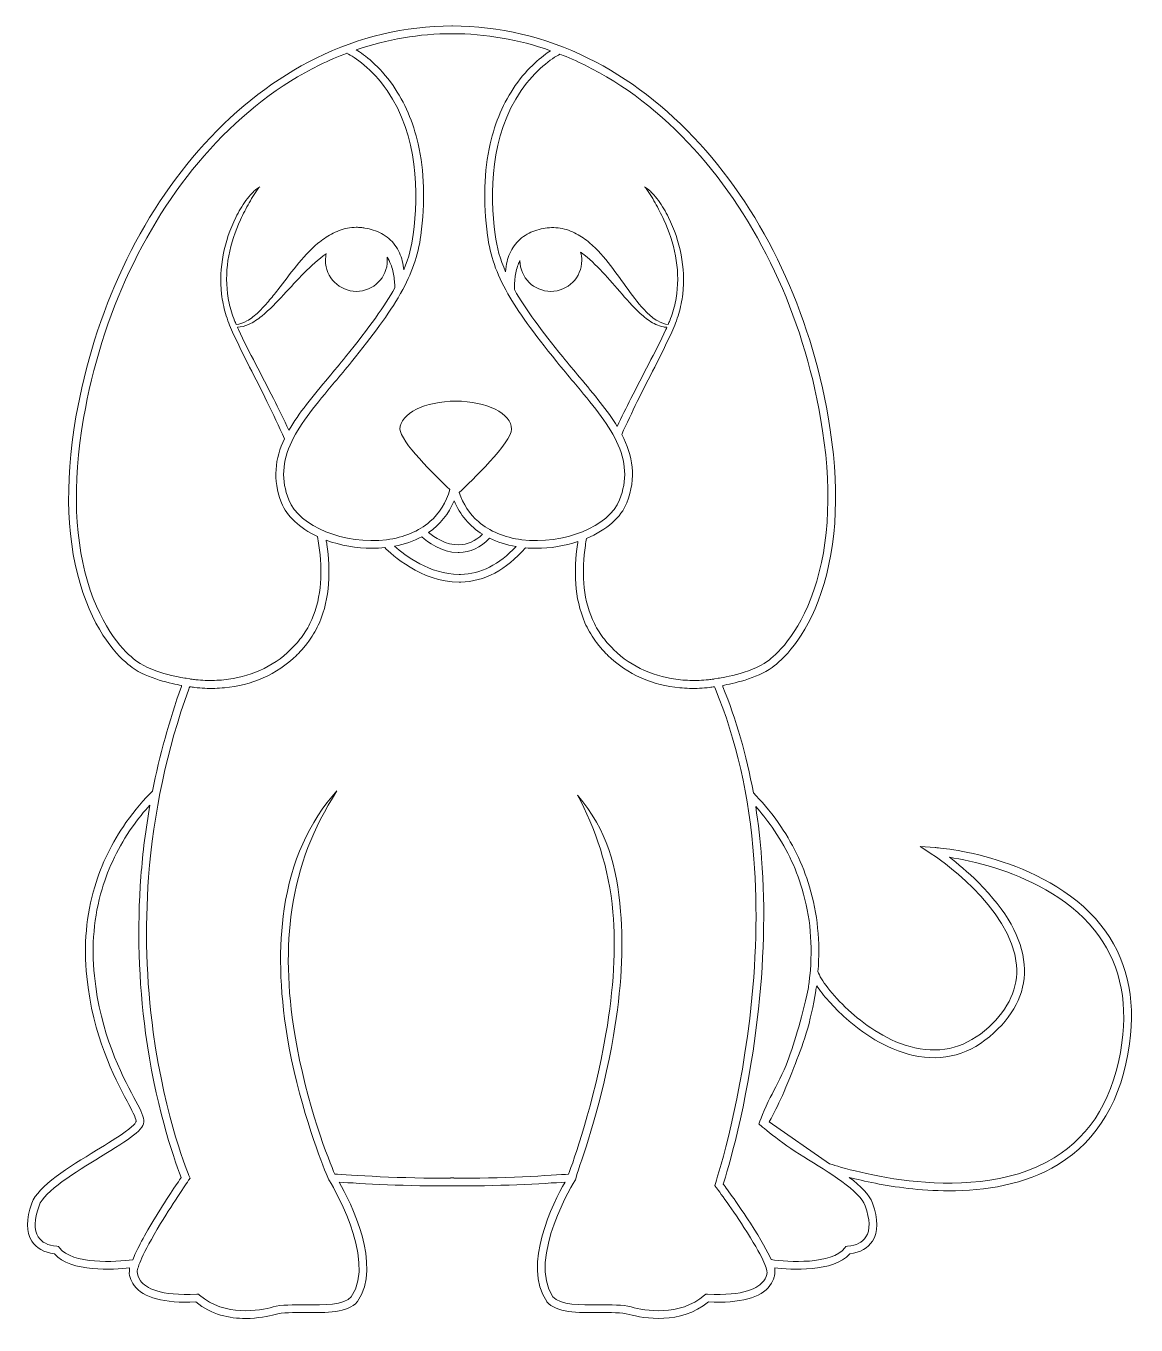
# Model space of a CAD drawing. Header units: millimetres. Extents: x -883 to 1566, y 87 to 598.
# Drawn here: x -883 to -446, y 87 to 598 of the extents above; entities that cross this region are included whole.
import ezdxf

# ---------------------------------------------------------------- set-up
doc = ezdxf.new("R2010")
doc.units = ezdxf.units.MM
doc.header["$MEASUREMENT"] = 0
doc.layers.add('Layer 4', color=7, linetype='Continuous')

msp = doc.modelspace()

# ---------------------------------------------------------------- linework, layer by layer
at = {"layer": 'Layer 4', "lineweight": 0}
for points, knots in [([(-460.14, 244.46), (-471.39, 258.46), (-488.6, 266.13), (-500.94, 269.99), (-514.25, 274.16), (-524.81, 274.84), (-525.25, 274.88), (-525.25, 274.88), (-531.18, 275.35), (-531.18, 275.35), (-531.18, 275.35), (-526.2, 272.1), (-526.2, 272.1), (-525.89, 271.9), (-495.21, 251.59), (-493.3, 228.67), (-492.57, 219.85), (-496.24, 211.65), (-504.22, 204.3), (-512.67, 196.51), (-522.42, 193.78), (-533.2, 196.17), (-543.58, 198.47), (-552.52, 204.93), (-558.19, 209.94), (-564.88, 215.85), (-569.73, 222.23), (-571.06, 225.48), (-571.06, 225.48), (-571.33, 226.14), (-571.33, 226.14), (-570.38, 237.73), (-571.49, 248.95), (-574.65, 259.52), (-577.33, 268.44), (-581.46, 276.92), (-586.94, 284.71), (-590.28, 289.47), (-593.7, 293.36), (-596.72, 296.42), (-599.41, 311.33), (-603.42, 325.27), (-608.72, 338.07), (-608.72, 338.07), (-608.77, 338.65), (-608.77, 338.65), (-605.13, 339.27), (-595.47, 341.25), (-589.32, 345.72), (-585.59, 348.43), (-576.26, 356.72), (-570.03, 375.11), (-563.6, 394.1), (-562.67, 417.32), (-567.29, 444.13), (-574.38, 485.36), (-592.31, 523.48), (-617.75, 551.48), (-630.95, 566), (-645.74, 577.35), (-661.73, 585.21), (-678.62, 593.52), (-696.54, 597.76), (-714.99, 597.82), (-714.99, 597.82), (-715.22, 597.82), (-715.22, 597.82), (-715.22, 597.82), (-715.22, 597.82), (-715.22, 597.82), (-733.67, 597.76), (-751.59, 593.52), (-768.49, 585.21), (-784.47, 577.35), (-799.26, 566), (-812.46, 551.48), (-837.9, 523.48), (-855.83, 485.36), (-862.92, 444.13), (-867.54, 417.32), (-866.62, 394.1), (-860.18, 375.11), (-853.95, 356.72), (-844.62, 348.43), (-840.89, 345.72), (-834.74, 341.25), (-825.08, 339.27), (-821.44, 338.65), (-821.44, 338.65), (-821.48, 338.23), (-821.48, 338.23), (-826.3, 324.81), (-830.1, 311.04), (-832.85, 297.06), (-836.03, 293.91), (-839.69, 289.81), (-843.27, 284.71), (-848.75, 276.92), (-852.88, 268.44), (-855.56, 259.52), (-858.9, 248.36), (-859.96, 236.48), (-858.7, 224.19), (-856.29, 200.65), (-847.87, 184.75), (-842.84, 175.25), (-840.94, 171.66), (-839.44, 168.83), (-839.26, 167.36), (-839.26, 167.24), (-839.39, 166.18), (-843.54, 163.16), (-846.49, 161.03), (-850.56, 158.54), (-854.87, 155.91), (-865.66, 149.32), (-877.89, 141.86), (-880.3, 135.15), (-882.57, 128.81), (-882.58, 123.78), (-880.3, 120.21), (-878.55, 117.47), (-875.49, 115.77), (-871.43, 115.26), (-865.04, 107.82), (-847.95, 109.01), (-841.9, 109.69), (-841.94, 109.28), (-841.95, 108.82), (-841.94, 108.34), (-842.1, 106.94), (-841.79, 106.33), (-841.58, 105.92), (-841.58, 105.92), (-841.57, 105.93), (-841.57, 105.93), (-841.28, 104.91), (-840.8, 103.84), (-840.03, 102.79), (-836.45, 97.9), (-828.32, 95.72), (-815.85, 96.3), (-809.69, 91.24), (-802.49, 89.82), (-796.33, 89.82), (-791.45, 89.82), (-787.23, 90.71), (-784.7, 91.4), (-781.78, 92.2), (-777.38, 92.16), (-772.72, 92.13), (-764.51, 92.07), (-756.03, 92.01), (-752.37, 96.38), (-752.37, 96.38), (-752.29, 96.49), (-752.29, 96.49), (-742.47, 110.69), (-754.96, 135.42), (-759.48, 143.4), (-751.98, 142.9), (-731.33, 141.67), (-715.11, 141.98), (-698.88, 141.67), (-678.23, 142.9), (-670.73, 143.4), (-675.25, 135.42), (-687.74, 110.69), (-677.92, 96.49), (-677.92, 96.49), (-677.84, 96.38), (-677.84, 96.38), (-674.18, 92.01), (-665.7, 92.07), (-657.49, 92.13), (-652.83, 92.16), (-648.43, 92.2), (-645.51, 91.4), (-639.78, 89.84), (-625.4, 87.24), (-614.36, 96.3), (-601.89, 95.72), (-593.76, 97.9), (-590.18, 102.79), (-589.36, 103.9), (-588.87, 105.03), (-588.59, 106.11), (-588.42, 106.51), (-588.31, 107.01), (-588.32, 107.68), (-588.25, 108.42), (-588.26, 109.1), (-588.31, 109.69), (-582.25, 109.01), (-565.17, 107.82), (-558.78, 115.26), (-554.72, 115.77), (-551.66, 117.47), (-549.91, 120.21), (-547.63, 123.78), (-547.64, 128.81), (-549.91, 135.15), (-551.08, 138.4), (-554.56, 141.83), (-559.06, 145.26), (-553.27, 143.77), (-545.11, 141.99), (-535.87, 140.93), (-531.03, 140.37), (-525.6, 139.98), (-519.88, 139.98), (-505.81, 139.98), (-489.99, 142.34), (-476.89, 150.37), (-461.32, 159.91), (-451.89, 175.86), (-448.87, 197.78), (-446.34, 216.11), (-450.02, 231.87), (-460.14, 244.46)], [0, 0, 0, 0, 1, 1, 1, 2, 2, 2, 3, 3, 3, 4, 4, 4, 5, 5, 5, 6, 6, 6, 7, 7, 7, 8, 8, 8, 9, 9, 9, 10, 10, 10, 11, 11, 11, 12, 12, 12, 13, 13, 13, 14, 14, 14, 15, 15, 15, 16, 16, 16, 17, 17, 17, 18, 18, 18, 19, 19, 19, 20, 20, 20, 21, 21, 21, 22, 22, 22, 23, 23, 23, 24, 24, 24, 25, 25, 25, 26, 26, 26, 27, 27, 27, 28, 28, 28, 29, 29, 29, 30, 30, 30, 31, 31, 31, 32, 32, 32, 33, 33, 33, 34, 34, 34, 35, 35, 35, 36, 36, 36, 37, 37, 37, 38, 38, 38, 39, 39, 39, 40, 40, 40, 41, 41, 41, 42, 42, 42, 43, 43, 43, 44, 44, 44, 45, 45, 45, 46, 46, 46, 47, 47, 47, 48, 48, 48, 49, 49, 49, 50, 50, 50, 51, 51, 51, 52, 52, 52, 53, 53, 53, 54, 54, 54, 55, 55, 55, 56, 56, 56, 57, 57, 57, 58, 58, 58, 59, 59, 59, 60, 60, 60, 61, 61, 61, 62, 62, 62, 63, 63, 63, 64, 64, 64, 65, 65, 65, 66, 66, 66, 67, 67, 67, 68, 68, 68, 69, 69, 69, 70, 70, 70, 71, 71, 71, 72, 72, 72, 73, 73, 73, 73]), ([(-715.11, 594.79), (-701.86, 594.76), (-688.89, 592.52), (-676.39, 588.1), (-679.68, 586), (-685.18, 581.74), (-690.3, 574.38), (-694.86, 567.81), (-698.17, 560.13), (-700.14, 551.52), (-702.58, 540.83), (-702.94, 528.7), (-701.21, 515.44), (-700.19, 507.62), (-697.71, 500.56), (-693.18, 492.57), (-689.16, 485.51), (-683.42, 477.52), (-673.98, 465.85), (-671.72, 463.06), (-669.48, 460.39), (-667.32, 457.8), (-660.22, 449.33), (-654.08, 442), (-650.5, 434.55), (-646.66, 426.57), (-646.28, 419.26), (-649.29, 411.54), (-653.36, 401.11), (-671.32, 393.81), (-687.72, 395.9), (-694.52, 396.77), (-700.42, 399.22), (-704.77, 402.99), (-708.28, 406.02), (-710.79, 409.87), (-712.28, 414.47), (-707.69, 418.79), (-691.74, 434.21), (-691.74, 439.39), (-691.74, 445.45), (-701.55, 450.35), (-713.66, 450.35), (-725.77, 450.35), (-735.59, 445.45), (-735.59, 439.39), (-735.59, 434.6), (-721.75, 421.07), (-715.98, 415.63), (-717.4, 410.52), (-720.02, 406.27), (-723.82, 402.99), (-728.18, 399.22), (-734.08, 396.77), (-740.88, 395.9), (-757.28, 393.81), (-775.24, 401.11), (-779.31, 411.54), (-782.32, 419.26), (-781.94, 426.57), (-778.1, 434.55), (-774.52, 442), (-768.38, 449.33), (-761.28, 457.8), (-759.12, 460.39), (-756.88, 463.06), (-754.62, 465.85), (-746.31, 476.12), (-739.97, 484.58), (-735.47, 492.52), (-735.47, 492.52), (-735.43, 492.5), (-735.43, 492.5), (-735.41, 492.55), (-735.38, 492.6), (-735.36, 492.65), (-735.36, 492.65), (-735.31, 492.76), (-735.31, 492.76), (-735.31, 492.76), (-735.28, 492.86), (-735.28, 492.86), (-735.28, 492.86), (-735.27, 492.87), (-735.27, 492.87), (-731, 500.48), (-728.41, 507.63), (-727.39, 515.44), (-725.66, 528.7), (-726.02, 540.83), (-728.46, 551.52), (-730.43, 560.13), (-733.74, 567.81), (-738.3, 574.38), (-743.73, 582.2), (-749.59, 586.51), (-752.78, 588.47), (-740.6, 592.64), (-727.99, 594.76), (-715.11, 594.79)], [0, 0, 0, 0, 1, 1, 1, 2, 2, 2, 3, 3, 3, 4, 4, 4, 5, 5, 5, 6, 6, 6, 7, 7, 7, 8, 8, 8, 9, 9, 9, 10, 10, 10, 11, 11, 11, 12, 12, 12, 13, 13, 13, 14, 14, 14, 15, 15, 15, 16, 16, 16, 17, 17, 17, 18, 18, 18, 19, 19, 19, 20, 20, 20, 21, 21, 21, 22, 22, 22, 23, 23, 23, 24, 24, 24, 25, 25, 25, 26, 26, 26, 27, 27, 27, 28, 28, 28, 29, 29, 29, 30, 30, 30, 31, 31, 31, 32, 32, 32, 33, 33, 33, 33]), ([(-839.11, 348.17), (-841.83, 350.15), (-851.2, 358.02), (-857.31, 376.09), (-863.58, 394.59), (-864.46, 417.31), (-859.93, 443.62), (-852.94, 484.28), (-835.28, 521.86), (-810.22, 549.44), (-797.28, 563.68), (-782.79, 574.8), (-767.15, 582.49), (-763.59, 584.24), (-759.99, 585.8), (-756.35, 587.18), (-756.35, 587.18), (-756.42, 587.02), (-756.42, 587.02), (-753.54, 585.71), (-746.54, 580.99), (-740.67, 572.48), (-728.39, 554.67), (-728.3, 531.85), (-730.39, 515.84), (-730.99, 511.29), (-732, 506.93), (-734.14, 501.91), (-734.22, 503.11), (-734.4, 504.31), (-734.7, 505.51), (-734.96, 506.59), (-735.33, 507.66), (-735.81, 508.71), (-736.3, 509.75), (-736.87, 510.76), (-737.59, 511.7), (-738.99, 513.59), (-740.86, 515.16), (-742.91, 516.26), (-743.94, 516.81), (-745.01, 517.25), (-746.09, 517.61), (-747.17, 517.95), (-748.27, 518.21), (-749.36, 518.4), (-749.63, 518.44), (-749.9, 518.49), (-750.18, 518.52), (-750.47, 518.56), (-750.76, 518.59), (-751.05, 518.61), (-751.62, 518.66), (-752.2, 518.69), (-752.78, 518.68), (-753.95, 518.67), (-755.1, 518.55), (-756.23, 518.34), (-758.5, 517.92), (-760.62, 517.06), (-762.55, 516.03), (-764.48, 515.01), (-766.22, 513.74), (-767.83, 512.4), (-771.06, 509.71), (-773.76, 506.65), (-776.29, 503.54), (-778.83, 500.43), (-781.19, 497.25), (-783.59, 494.14), (-784.8, 492.58), (-786.02, 491.06), (-787.28, 489.57), (-788.54, 488.09), (-789.85, 486.65), (-791.24, 485.33), (-792.63, 484), (-794.11, 482.78), (-795.75, 481.87), (-797.07, 481.14), (-798.5, 480.62), (-799.98, 480.51), (-800.2, 481), (-800.4, 481.49), (-800.6, 481.97), (-801.06, 483.12), (-801.46, 484.29), (-801.82, 485.47), (-802.54, 487.83), (-803.06, 490.25), (-803.37, 492.71), (-804, 497.61), (-803.79, 502.62), (-802.88, 507.5), (-801.98, 512.39), (-800.38, 517.16), (-798.26, 521.67), (-797.19, 523.93), (-796.06, 526.15), (-794.83, 528.33), (-794.21, 529.42), (-793.59, 530.51), (-792.92, 531.57), (-792.59, 532.11), (-792.24, 532.63), (-791.88, 533.15), (-791.7, 533.41), (-791.52, 533.66), (-791.32, 533.91), (-791.12, 534.15), (-790.93, 534.4), (-790.66, 534.58), (-790.98, 534.5), (-791.25, 534.3), (-791.52, 534.12), (-791.79, 533.93), (-792.04, 533.73), (-792.29, 533.52), (-792.78, 533.09), (-793.23, 532.63), (-793.69, 532.17), (-794.57, 531.22), (-795.4, 530.23), (-796.16, 529.19), (-797.68, 527.11), (-799, 524.88), (-800.13, 522.56), (-802.37, 517.92), (-804.07, 513), (-805.06, 507.92), (-806.06, 502.84), (-806.33, 497.59), (-805.71, 492.42), (-805.41, 489.83), (-804.88, 487.27), (-804.15, 484.77), (-803.78, 483.53), (-803.37, 482.29), (-802.9, 481.07), (-802.42, 479.86), (-801.91, 478.67), (-801.38, 477.51), (-799.28, 472.84), (-796.98, 468.31), (-794.69, 463.78), (-792.4, 459.25), (-790.1, 454.73), (-787.86, 450.19), (-785.48, 445.37), (-783.17, 440.51), (-780.98, 435.61), (-784.72, 427.74), (-785.75, 419.71), (-782.13, 410.43), (-780.06, 405.14), (-775.1, 400.49), (-768.04, 397.18), (-767.82, 395.99), (-767.62, 394.8), (-767.45, 393.6), (-766.73, 388.67), (-766.46, 383.69), (-766.84, 378.77), (-767.21, 373.86), (-768.27, 369.02), (-770.24, 364.56), (-771.22, 362.34), (-772.41, 360.21), (-773.81, 358.23), (-775.2, 356.23), (-776.82, 354.41), (-778.56, 352.69), (-782.06, 349.27), (-786.16, 346.5), (-790.63, 344.51), (-795.1, 342.53), (-799.92, 341.32), (-804.82, 340.84), (-807.27, 340.59), (-809.74, 340.5), (-812.2, 340.59), (-813.43, 340.63), (-814.66, 340.73), (-815.89, 340.86), (-816.5, 340.92), (-817.11, 341), (-817.71, 341.09), (-817.87, 341.12), (-818.03, 341.14), (-818.19, 341.17), (-818.19, 341.17), (-819.62, 341.44), (-819.62, 341.44), (-819.74, 341.45), (-832.2, 343.15), (-839.11, 348.17)], [0, 0, 0, 0, 1, 1, 1, 2, 2, 2, 3, 3, 3, 4, 4, 4, 5, 5, 5, 6, 6, 6, 7, 7, 7, 8, 8, 8, 9, 9, 9, 10, 10, 10, 11, 11, 11, 12, 12, 12, 13, 13, 13, 14, 14, 14, 15, 15, 15, 16, 16, 16, 17, 17, 17, 18, 18, 18, 19, 19, 19, 20, 20, 20, 21, 21, 21, 22, 22, 22, 23, 23, 23, 24, 24, 24, 25, 25, 25, 26, 26, 26, 27, 27, 27, 28, 28, 28, 29, 29, 29, 30, 30, 30, 31, 31, 31, 32, 32, 32, 33, 33, 33, 34, 34, 34, 35, 35, 35, 36, 36, 36, 37, 37, 37, 38, 38, 38, 39, 39, 39, 40, 40, 40, 41, 41, 41, 42, 42, 42, 43, 43, 43, 44, 44, 44, 45, 45, 45, 46, 46, 46, 47, 47, 47, 48, 48, 48, 49, 49, 49, 50, 50, 50, 51, 51, 51, 52, 52, 52, 53, 53, 53, 54, 54, 54, 55, 55, 55, 56, 56, 56, 57, 57, 57, 58, 58, 58, 59, 59, 59, 60, 60, 60, 61, 61, 61, 62, 62, 62, 63, 63, 63, 64, 64, 64, 65, 65, 65, 65]), ([(-663.06, 582.49), (-647.42, 574.8), (-632.93, 563.68), (-619.99, 549.44), (-594.93, 521.86), (-577.28, 484.28), (-570.28, 443.62), (-565.75, 417.31), (-566.63, 394.59), (-572.9, 376.09), (-579.02, 358.02), (-588.38, 350.15), (-591.1, 348.17), (-598.01, 343.15), (-610.47, 341.45), (-610.59, 341.44), (-610.59, 341.44), (-612.02, 341.17), (-612.02, 341.17), (-612.17, 341.14), (-612.32, 341.12), (-612.47, 341.09), (-613.08, 341), (-613.68, 340.92), (-614.3, 340.86), (-615.52, 340.73), (-616.75, 340.63), (-617.98, 340.59), (-620.44, 340.5), (-622.91, 340.59), (-625.36, 340.84), (-630.26, 341.32), (-635.08, 342.53), (-639.55, 344.51), (-644.02, 346.5), (-648.12, 349.27), (-651.62, 352.69), (-653.36, 354.41), (-654.98, 356.23), (-656.37, 358.23), (-657.77, 360.21), (-658.96, 362.34), (-659.94, 364.56), (-661.91, 369.02), (-662.97, 373.86), (-663.35, 378.77), (-663.72, 383.69), (-663.45, 388.67), (-662.74, 393.6), (-662.6, 394.54), (-662.44, 395.48), (-662.28, 396.42), (-654.31, 399.75), (-648.7, 404.72), (-646.47, 410.43), (-642.59, 420.37), (-644.05, 428.87), (-648.45, 437.27), (-646.48, 441.61), (-644.43, 445.91), (-642.32, 450.19), (-640.08, 454.73), (-637.78, 459.25), (-635.49, 463.78), (-633.21, 468.31), (-630.9, 472.84), (-628.8, 477.51), (-628.27, 478.67), (-627.76, 479.86), (-627.28, 481.07), (-626.81, 482.29), (-626.4, 483.53), (-626.03, 484.77), (-625.3, 487.27), (-624.77, 489.83), (-624.47, 492.42), (-623.85, 497.59), (-624.13, 502.84), (-625.12, 507.92), (-626.11, 513), (-627.82, 517.92), (-630.05, 522.56), (-631.18, 524.88), (-632.5, 527.11), (-634.03, 529.19), (-634.79, 530.23), (-635.62, 531.22), (-636.5, 532.17), (-636.95, 532.63), (-637.4, 533.09), (-637.9, 533.52), (-638.14, 533.73), (-638.4, 533.93), (-638.66, 534.12), (-638.93, 534.3), (-639.2, 534.5), (-639.52, 534.58), (-639.26, 534.4), (-639.06, 534.15), (-638.86, 533.91), (-638.67, 533.66), (-638.48, 533.41), (-638.3, 533.15), (-637.94, 532.63), (-637.59, 532.11), (-637.27, 531.57), (-636.59, 530.51), (-635.97, 529.42), (-635.35, 528.33), (-634.12, 526.15), (-632.99, 523.93), (-631.92, 521.67), (-629.8, 517.16), (-628.2, 512.39), (-627.3, 507.5), (-626.39, 502.62), (-626.18, 497.61), (-626.81, 492.71), (-627.12, 490.25), (-627.65, 487.83), (-628.36, 485.47), (-628.72, 484.29), (-629.13, 483.12), (-629.58, 481.97), (-629.78, 481.49), (-629.99, 481), (-630.2, 480.51), (-631.65, 480.63), (-633.05, 481.14), (-634.32, 481.87), (-635.92, 482.79), (-637.34, 484.03), (-638.68, 485.35), (-641.35, 488.03), (-643.67, 491.12), (-645.96, 494.23), (-648.24, 497.36), (-650.47, 500.56), (-652.9, 503.69), (-655.32, 506.81), (-657.93, 509.89), (-661.09, 512.58), (-661.88, 513.26), (-662.72, 513.89), (-663.58, 514.51), (-664.45, 515.12), (-665.38, 515.66), (-666.33, 516.18), (-667.3, 516.68), (-668.31, 517.12), (-669.36, 517.5), (-670.41, 517.88), (-671.51, 518.14), (-672.63, 518.33), (-673.75, 518.51), (-674.89, 518.58), (-676.03, 518.57), (-677.17, 518.55), (-678.31, 518.4), (-679.36, 518.19), (-681.49, 517.79), (-683.65, 517.08), (-685.64, 515.96), (-686.64, 515.4), (-687.57, 514.7), (-688.45, 513.96), (-689.3, 513.17), (-690.1, 512.33), (-690.76, 511.38), (-691.45, 510.46), (-691.99, 509.45), (-692.46, 508.43), (-692.91, 507.41), (-693.26, 506.35), (-693.52, 505.3), (-693.85, 503.92), (-694.03, 502.55), (-694.09, 501.18), (-696.19, 506.02), (-697.55, 510.8), (-698.21, 515.84), (-700.3, 531.85), (-700.21, 554.67), (-687.92, 572.48), (-682.41, 580.48), (-675.88, 585.13), (-672.73, 586.75), (-669.47, 585.48), (-666.25, 584.06), (-663.06, 582.49)], [0, 0, 0, 0, 1, 1, 1, 2, 2, 2, 3, 3, 3, 4, 4, 4, 5, 5, 5, 6, 6, 6, 7, 7, 7, 8, 8, 8, 9, 9, 9, 10, 10, 10, 11, 11, 11, 12, 12, 12, 13, 13, 13, 14, 14, 14, 15, 15, 15, 16, 16, 16, 17, 17, 17, 18, 18, 18, 19, 19, 19, 20, 20, 20, 21, 21, 21, 22, 22, 22, 23, 23, 23, 24, 24, 24, 25, 25, 25, 26, 26, 26, 27, 27, 27, 28, 28, 28, 29, 29, 29, 30, 30, 30, 31, 31, 31, 32, 32, 32, 33, 33, 33, 34, 34, 34, 35, 35, 35, 36, 36, 36, 37, 37, 37, 38, 38, 38, 39, 39, 39, 40, 40, 40, 41, 41, 41, 42, 42, 42, 43, 43, 43, 44, 44, 44, 45, 45, 45, 46, 46, 46, 47, 47, 47, 48, 48, 48, 49, 49, 49, 50, 50, 50, 51, 51, 51, 52, 52, 52, 53, 53, 53, 54, 54, 54, 55, 55, 55, 56, 56, 56, 57, 57, 57, 58, 58, 58, 59, 59, 59, 60, 60, 60, 61, 61, 61, 62, 62, 62, 63, 63, 63, 63]), ([(-752.72, 493.51), (-746.01, 493.51), (-740.58, 498.95), (-740.58, 505.65), (-740.58, 506.09), (-740.6, 506.51), (-740.64, 506.93), (-740.08, 506.07), (-739.6, 505.13), (-739.21, 504.12), (-738.58, 502.51), (-738.17, 500.74), (-737.92, 498.92), (-737.8, 498.01), (-737.71, 497.08), (-737.67, 496.15), (-737.65, 495.72), (-737.65, 495.28), (-737.64, 494.85), (-741.58, 487.85), (-747.61, 479.32), (-756.98, 467.75), (-759.22, 464.98), (-761.45, 462.32), (-763.61, 459.75), (-769.8, 452.36), (-775.42, 445.64), (-779.26, 438.9), (-781.22, 443.12), (-783.27, 447.29), (-785.36, 451.44), (-787.65, 455.98), (-790, 460.48), (-792.33, 464.98), (-794.66, 469.49), (-796.99, 473.98), (-799.1, 478.55), (-799.24, 478.84), (-799.37, 479.12), (-799.5, 479.41), (-797.96, 479.46), (-796.44, 479.87), (-795.07, 480.5), (-793.18, 481.36), (-791.49, 482.54), (-789.91, 483.81), (-786.76, 486.37), (-784.03, 489.3), (-781.32, 492.2), (-778.61, 495.1), (-775.96, 498.02), (-773.22, 500.77), (-770.47, 503.52), (-767.65, 506.14), (-764.65, 508.32), (-764.62, 508.34), (-764.59, 508.36), (-764.55, 508.38), (-764.76, 507.5), (-764.87, 506.59), (-764.87, 505.65), (-764.87, 498.95), (-759.43, 493.51), (-752.72, 493.51)], [0, 0, 0, 0, 1, 1, 1, 2, 2, 2, 3, 3, 3, 4, 4, 4, 5, 5, 5, 6, 6, 6, 7, 7, 7, 8, 8, 8, 9, 9, 9, 10, 10, 10, 11, 11, 11, 12, 12, 12, 13, 13, 13, 14, 14, 14, 15, 15, 15, 16, 16, 16, 17, 17, 17, 18, 18, 18, 19, 19, 19, 20, 20, 20, 21, 21, 21, 21]), ([(-664.61, 508.91), (-664.48, 508.82), (-664.35, 508.74), (-664.23, 508.64), (-661.32, 506.48), (-658.6, 503.84), (-655.99, 501.06), (-653.37, 498.27), (-650.86, 495.31), (-648.28, 492.37), (-645.71, 489.43), (-643.1, 486.46), (-640.07, 483.85), (-638.54, 482.56), (-636.9, 481.35), (-635.03, 480.49), (-634.1, 480.06), (-633.11, 479.72), (-632.09, 479.55), (-631.63, 479.47), (-631.16, 479.42), (-630.69, 479.41), (-630.82, 479.12), (-630.94, 478.83), (-631.08, 478.55), (-633.19, 473.98), (-635.52, 469.49), (-637.85, 464.98), (-640.18, 460.48), (-642.53, 455.98), (-644.82, 451.44), (-646.67, 447.78), (-648.47, 444.11), (-650.22, 440.4), (-654.01, 446.64), (-659.26, 452.91), (-664.99, 459.75), (-667.15, 462.32), (-669.38, 464.98), (-671.62, 467.75), (-679.91, 477.99), (-686.18, 486.38), (-690.6, 494.2), (-690.6, 494.38), (-690.61, 494.55), (-690.61, 494.73), (-690.61, 495.19), (-690.61, 495.65), (-690.59, 496.11), (-690.58, 496.57), (-690.55, 497.03), (-690.51, 497.48), (-690.48, 497.94), (-690.43, 498.39), (-690.38, 498.84), (-690.14, 500.64), (-689.75, 502.38), (-689.15, 503.99), (-688.94, 504.54), (-688.71, 505.08), (-688.45, 505.6), (-688.42, 498.92), (-682.99, 493.51), (-676.31, 493.51), (-669.6, 493.51), (-664.16, 498.95), (-664.16, 505.65), (-664.16, 506.78), (-664.32, 507.88), (-664.61, 508.91)], [0, 0, 0, 0, 1, 1, 1, 2, 2, 2, 3, 3, 3, 4, 4, 4, 5, 5, 5, 6, 6, 6, 7, 7, 7, 8, 8, 8, 9, 9, 9, 10, 10, 10, 11, 11, 11, 12, 12, 12, 13, 13, 13, 14, 14, 14, 15, 15, 15, 16, 16, 16, 17, 17, 17, 18, 18, 18, 19, 19, 19, 20, 20, 20, 21, 21, 21, 22, 22, 22, 23, 23, 23, 23]), ([(-724.34, 398.75), (-719.84, 401.87), (-716.43, 406.08), (-714.3, 411.23), (-712, 405.67), (-708.21, 401.2), (-703.15, 398.02), (-706.02, 395.35), (-709.13, 393.96), (-712.41, 393.88), (-717.58, 393.75), (-722.08, 396.86), (-724.34, 398.75)], [0, 0, 0, 0, 1, 1, 1, 2, 2, 2, 3, 3, 3, 4, 4, 4, 4]), ([(-592.65, 104.55), (-594.72, 101.75), (-600.25, 98.59), (-614.8, 99.36), (-614.8, 99.36), (-615.41, 99.39), (-615.41, 99.39), (-615.41, 99.39), (-615.87, 99), (-615.87, 99), (-625.86, 90.41), (-639.37, 92.87), (-644.72, 94.33), (-648.03, 95.23), (-652.64, 95.2), (-657.52, 95.16), (-664.63, 95.11), (-672.69, 95.05), (-675.47, 98.27), (-685.81, 113.4), (-666.87, 144), (-666.67, 144.3), (-666.67, 144.3), (-666.02, 146.77), (-666.02, 146.77), (-663.54, 153.62), (-656.03, 175.51), (-651.66, 201.06), (-648.57, 219.17), (-647.63, 235.57), (-648.88, 249.79), (-650.45, 267.7), (-654.03, 281.41), (-665.82, 295.53), (-658.92, 282.74), (-653.42, 266.85), (-651.9, 249.55), (-650.68, 235.59), (-651.6, 219.47), (-654.64, 201.62), (-659.3, 174.32), (-667.59, 151.23), (-669.33, 146.53), (-674.82, 146.15), (-697.03, 144.71), (-714.41, 145), (-714.41, 145), (-714.41, 145.03), (-714.41, 145.03), (-714.41, 145.03), (-715.8, 145.03), (-715.8, 145.03), (-715.8, 145.03), (-715.8, 145), (-715.8, 145), (-733.58, 144.7), (-756.42, 146.22), (-761.23, 146.55), (-763.15, 151.1), (-772.41, 173.83), (-776.93, 201.39), (-779.89, 219.36), (-780.28, 235.84), (-778.1, 250.36), (-775.39, 268.4), (-769.85, 282.08), (-760.39, 297.13), (-771.33, 285.02), (-778.3, 269.43), (-781.1, 250.77), (-783.32, 235.93), (-782.92, 219.13), (-779.92, 200.84), (-775.7, 175.2), (-767.44, 153.69), (-764.61, 146.8), (-764.61, 146.8), (-763.54, 144.3), (-763.54, 144.3), (-763.35, 144), (-744.4, 113.4), (-754.74, 98.27), (-757.52, 95.05), (-765.58, 95.11), (-772.69, 95.16), (-777.57, 95.2), (-782.18, 95.23), (-785.49, 94.33), (-790.84, 92.87), (-804.35, 90.41), (-814.34, 99), (-814.34, 99), (-814.8, 99.39), (-814.8, 99.39), (-814.8, 99.39), (-815.41, 99.36), (-815.41, 99.36), (-829.96, 98.59), (-835.49, 101.75), (-837.56, 104.55), (-838.49, 105.8), (-838.83, 107.1), (-838.9, 108.21), (-838.67, 109.95), (-837.16, 114.72), (-829.66, 127.1), (-824.33, 135.9), (-818.63, 144.16), (-818.57, 144.25), (-818.57, 144.25), (-818.09, 144.94), (-818.09, 144.94), (-818.09, 144.94), (-818.42, 145.71), (-818.42, 145.71), (-818.52, 145.93), (-827.86, 167.88), (-832.55, 202.33), (-835.3, 222.58), (-835.91, 243.1), (-834.38, 263.31), (-832.46, 288.58), (-827.16, 313.44), (-818.62, 337.2), (-818.62, 337.2), (-818.27, 338.1), (-818.18, 338.08), (-817.53, 337.98), (-816.88, 337.89), (-816.23, 337.82), (-814.93, 337.67), (-813.63, 337.56), (-812.33, 337.51), (-809.72, 337.39), (-807.11, 337.46), (-804.51, 337.71), (-799.31, 338.21), (-794.16, 339.48), (-789.34, 341.6), (-784.54, 343.73), (-780.09, 346.71), (-776.32, 350.38), (-775.83, 350.82), (-775.4, 351.32), (-774.94, 351.79), (-774.94, 351.79), (-774.26, 352.5), (-774.26, 352.5), (-774.04, 352.74), (-773.83, 353), (-773.61, 353.25), (-773.19, 353.75), (-772.74, 354.24), (-772.35, 354.78), (-772.35, 354.78), (-771.75, 355.56), (-771.75, 355.56), (-771.75, 355.56), (-771.45, 355.96), (-771.45, 355.96), (-771.45, 355.96), (-771.17, 356.37), (-771.17, 356.37), (-769.64, 358.53), (-768.33, 360.84), (-767.28, 363.27), (-765.15, 368.11), (-764.04, 373.33), (-763.66, 378.53), (-763.28, 383.74), (-763.59, 388.95), (-764.34, 394.05), (-764.43, 394.62), (-764.52, 395.18), (-764.61, 395.74), (-758.95, 393.63), (-752.64, 392.52), (-746.52, 392.52), (-744.85, 392.52), (-743.19, 392.61), (-741.56, 392.78), (-739.08, 390.28), (-727.3, 379.23), (-712.39, 379.23), (-712.16, 379.23), (-711.93, 379.24), (-711.7, 379.24), (-702.43, 379.45), (-693.89, 383.99), (-686.32, 392.71), (-684.92, 392.59), (-683.51, 392.52), (-682.08, 392.52), (-676.55, 392.52), (-670.87, 393.43), (-665.66, 395.16), (-665.72, 394.79), (-665.78, 394.42), (-665.84, 394.05), (-666.6, 388.95), (-666.9, 383.74), (-666.52, 378.53), (-666.14, 373.33), (-665.03, 368.11), (-662.91, 363.27), (-661.85, 360.84), (-660.54, 358.53), (-659.01, 356.37), (-659.01, 356.37), (-658.73, 355.96), (-658.73, 355.96), (-658.73, 355.96), (-658.43, 355.56), (-658.43, 355.56), (-658.43, 355.56), (-657.83, 354.78), (-657.83, 354.78), (-657.44, 354.24), (-657, 353.75), (-656.57, 353.25), (-656.35, 353), (-656.15, 352.74), (-655.92, 352.5), (-655.92, 352.5), (-655.24, 351.79), (-655.24, 351.79), (-654.78, 351.32), (-654.35, 350.82), (-653.86, 350.38), (-650.09, 346.71), (-645.64, 343.73), (-640.84, 341.6), (-636.02, 339.48), (-630.87, 338.21), (-625.67, 337.71), (-623.07, 337.46), (-620.46, 337.39), (-617.85, 337.51), (-616.55, 337.56), (-615.25, 337.67), (-613.95, 337.82), (-613.3, 337.89), (-612.65, 337.98), (-612, 338.08), (-611.92, 338.1), (-611.61, 337.13), (-611.61, 337.13), (-603.44, 317.47), (-598.35, 295.03), (-596.48, 270.45), (-594.99, 250.74), (-595.55, 229.63), (-598.16, 207.69), (-602.6, 170.29), (-611.56, 143.12), (-611.65, 142.85), (-611.65, 142.85), (-611.9, 142.1), (-611.9, 142.1), (-611.9, 142.1), (-611.43, 141.46), (-611.43, 141.46), (-611.37, 141.39), (-605.7, 133.77), (-600.42, 125.63), (-592.72, 113.74), (-591.45, 109.43), (-591.33, 107.96), (-591.44, 106.91), (-591.79, 105.71), (-592.65, 104.55)], [0, 0, 0, 0, 1, 1, 1, 2, 2, 2, 3, 3, 3, 4, 4, 4, 5, 5, 5, 6, 6, 6, 7, 7, 7, 8, 8, 8, 9, 9, 9, 10, 10, 10, 11, 11, 11, 12, 12, 12, 13, 13, 13, 14, 14, 14, 15, 15, 15, 16, 16, 16, 17, 17, 17, 18, 18, 18, 19, 19, 19, 20, 20, 20, 21, 21, 21, 22, 22, 22, 23, 23, 23, 24, 24, 24, 25, 25, 25, 26, 26, 26, 27, 27, 27, 28, 28, 28, 29, 29, 29, 30, 30, 30, 31, 31, 31, 32, 32, 32, 33, 33, 33, 34, 34, 34, 35, 35, 35, 36, 36, 36, 37, 37, 37, 38, 38, 38, 39, 39, 39, 40, 40, 40, 41, 41, 41, 42, 42, 42, 43, 43, 43, 44, 44, 44, 45, 45, 45, 46, 46, 46, 47, 47, 47, 48, 48, 48, 49, 49, 49, 50, 50, 50, 51, 51, 51, 52, 52, 52, 53, 53, 53, 54, 54, 54, 55, 55, 55, 56, 56, 56, 57, 57, 57, 58, 58, 58, 59, 59, 59, 60, 60, 60, 61, 61, 61, 62, 62, 62, 63, 63, 63, 64, 64, 64, 65, 65, 65, 66, 66, 66, 67, 67, 67, 68, 68, 68, 69, 69, 69, 70, 70, 70, 71, 71, 71, 72, 72, 72, 73, 73, 73, 74, 74, 74, 75, 75, 75, 76, 76, 76, 77, 77, 77, 78, 78, 78, 79, 79, 79, 80, 80, 80, 81, 81, 81, 82, 82, 82, 83, 83, 83, 84, 84, 84, 85, 85, 85, 86, 86, 86, 87, 87, 87, 88, 88, 88, 89, 89, 89, 90, 90, 90, 90]), ([(-712.72, 390.84), (-712.6, 390.84), (-712.48, 390.85), (-712.36, 390.85), (-708.02, 390.95), (-704, 392.84), (-700.39, 396.47), (-697.3, 394.94), (-693.81, 393.83), (-689.98, 393.18), (-696.61, 386.13), (-703.92, 382.46), (-711.75, 382.27), (-711.96, 382.27), (-712.17, 382.27), (-712.38, 382.27), (-723.84, 382.27), (-733.61, 389.69), (-737.72, 393.34), (-733.75, 394.1), (-730.18, 395.36), (-727.04, 397.08), (-724.83, 395.07), (-719.39, 390.84), (-712.72, 390.84)], [0, 0, 0, 0, 1, 1, 1, 2, 2, 2, 3, 3, 3, 4, 4, 4, 5, 5, 5, 6, 6, 6, 7, 7, 7, 8, 8, 8, 8]), ([(-840.61, 112.91), (-847.3, 111.93), (-864.46, 110.98), (-869.44, 117.61), (-869.44, 117.61), (-869.84, 118.15), (-869.84, 118.15), (-869.84, 118.15), (-870.51, 118.21), (-870.51, 118.21), (-873.97, 118.53), (-876.41, 119.75), (-877.75, 121.84), (-879.46, 124.54), (-879.36, 128.79), (-877.44, 134.13), (-875.4, 139.83), (-863.14, 147.31), (-853.29, 153.32), (-841.79, 160.34), (-835.81, 164.17), (-836.25, 167.72), (-836.51, 169.75), (-837.96, 172.5), (-840.17, 176.67), (-845.09, 185.97), (-853.34, 201.55), (-855.68, 224.5), (-856.9, 236.36), (-855.88, 247.82), (-852.68, 258.57), (-850.11, 267.17), (-846.13, 275.35), (-840.86, 282.86), (-838.52, 286.2), (-836.13, 289.11), (-833.87, 291.59), (-835.51, 282.32), (-836.69, 272.96), (-837.4, 263.54), (-838.95, 243.11), (-838.33, 222.38), (-835.55, 201.92), (-831.88, 174.92), (-824.97, 153.57), (-821.53, 145.28), (-823.03, 143.1), (-827.8, 136.03), (-832.3, 128.59), (-836.81, 121.14), (-839.29, 116.21), (-840.61, 112.91)], [0, 0, 0, 0, 1, 1, 1, 2, 2, 2, 3, 3, 3, 4, 4, 4, 5, 5, 5, 6, 6, 6, 7, 7, 7, 8, 8, 8, 9, 9, 9, 10, 10, 10, 11, 11, 11, 12, 12, 12, 13, 13, 13, 14, 14, 14, 15, 15, 15, 16, 16, 16, 17, 17, 17, 17]), ([(-552.77, 134.13), (-550.85, 128.79), (-550.75, 124.54), (-552.47, 121.84), (-553.8, 119.75), (-556.24, 118.53), (-559.7, 118.21), (-559.7, 118.21), (-560.37, 118.15), (-560.37, 118.15), (-560.37, 118.15), (-560.78, 117.61), (-560.78, 117.61), (-565.78, 110.93), (-583.17, 111.95), (-589.75, 112.93), (-591.1, 116.1), (-593.57, 120.63), (-597.87, 127.26), (-602.32, 134.14), (-607.06, 140.64), (-608.53, 142.64), (-607.05, 147.31), (-599.23, 173.05), (-595.16, 207.27), (-592.52, 229.41), (-591.95, 250.73), (-593.46, 270.64), (-593.98, 277.6), (-594.78, 284.39), (-595.81, 291), (-593.71, 288.65), (-591.51, 285.94), (-589.35, 282.86), (-584.08, 275.35), (-580.1, 267.17), (-577.53, 258.57), (-574.33, 247.82), (-573.31, 236.36), (-574.53, 224.5), (-574.71, 222.68), (-574.94, 220.91), (-575.2, 219.18), (-577.87, 206.97), (-581.02, 196.94), (-583.81, 189.34), (-586.03, 184.26), (-588.26, 180.05), (-590.05, 176.67), (-592.25, 172.5), (-594.55, 166.29), (-594.55, 166.29), (-594.55, 166.29), (-586.11, 158.93), (-576.92, 153.32), (-567.07, 147.31), (-554.81, 139.83), (-552.77, 134.13)], [0, 0, 0, 0, 1, 1, 1, 2, 2, 2, 3, 3, 3, 4, 4, 4, 5, 5, 5, 6, 6, 6, 7, 7, 7, 8, 8, 8, 9, 9, 9, 10, 10, 10, 11, 11, 11, 12, 12, 12, 13, 13, 13, 14, 14, 14, 15, 15, 15, 16, 16, 16, 17, 17, 17, 18, 18, 18, 19, 19, 19, 19]), ([(-451.87, 198.19), (-454.76, 177.22), (-463.71, 162), (-478.46, 152.96), (-496.14, 142.12), (-519.21, 142.07), (-535.45, 143.93), (-552.03, 145.83), (-565.07, 150.06), (-566.79, 150.64), (-566.79, 150.64), (-590.47, 167.14), (-590.47, 167.14), (-588.89, 169.88), (-585.06, 177.03), (-580.86, 188.51), (-577.43, 196.42), (-574.03, 206.39), (-572.21, 218.64), (-572.07, 219.29), (-571.93, 219.93), (-571.79, 220.6), (-569.41, 217.01), (-565.43, 212.29), (-560.2, 207.66), (-554.26, 202.42), (-544.87, 195.65), (-533.86, 193.21), (-522.05, 190.59), (-511.38, 193.57), (-502.17, 202.07), (-493.46, 210.09), (-489.47, 219.12), (-490.28, 228.93), (-491.14, 239.22), (-497.19, 250.06), (-508.26, 261.13), (-512.47, 265.35), (-516.58, 268.75), (-519.62, 271.08), (-515.27, 270.38), (-508.9, 269.11), (-501.8, 266.88), (-489.89, 263.14), (-473.42, 255.87), (-462.67, 242.48), (-453.09, 230.56), (-449.46, 215.66), (-451.87, 198.19)], [0, 0, 0, 0, 1, 1, 1, 2, 2, 2, 3, 3, 3, 4, 4, 4, 5, 5, 5, 6, 6, 6, 7, 7, 7, 8, 8, 8, 9, 9, 9, 10, 10, 10, 11, 11, 11, 12, 12, 12, 13, 13, 13, 14, 14, 14, 15, 15, 15, 16, 16, 16, 16])]:
    msp.add_open_spline(points, degree=3, knots=knots, dxfattribs=at)

doc.saveas('drawing.dxf')
